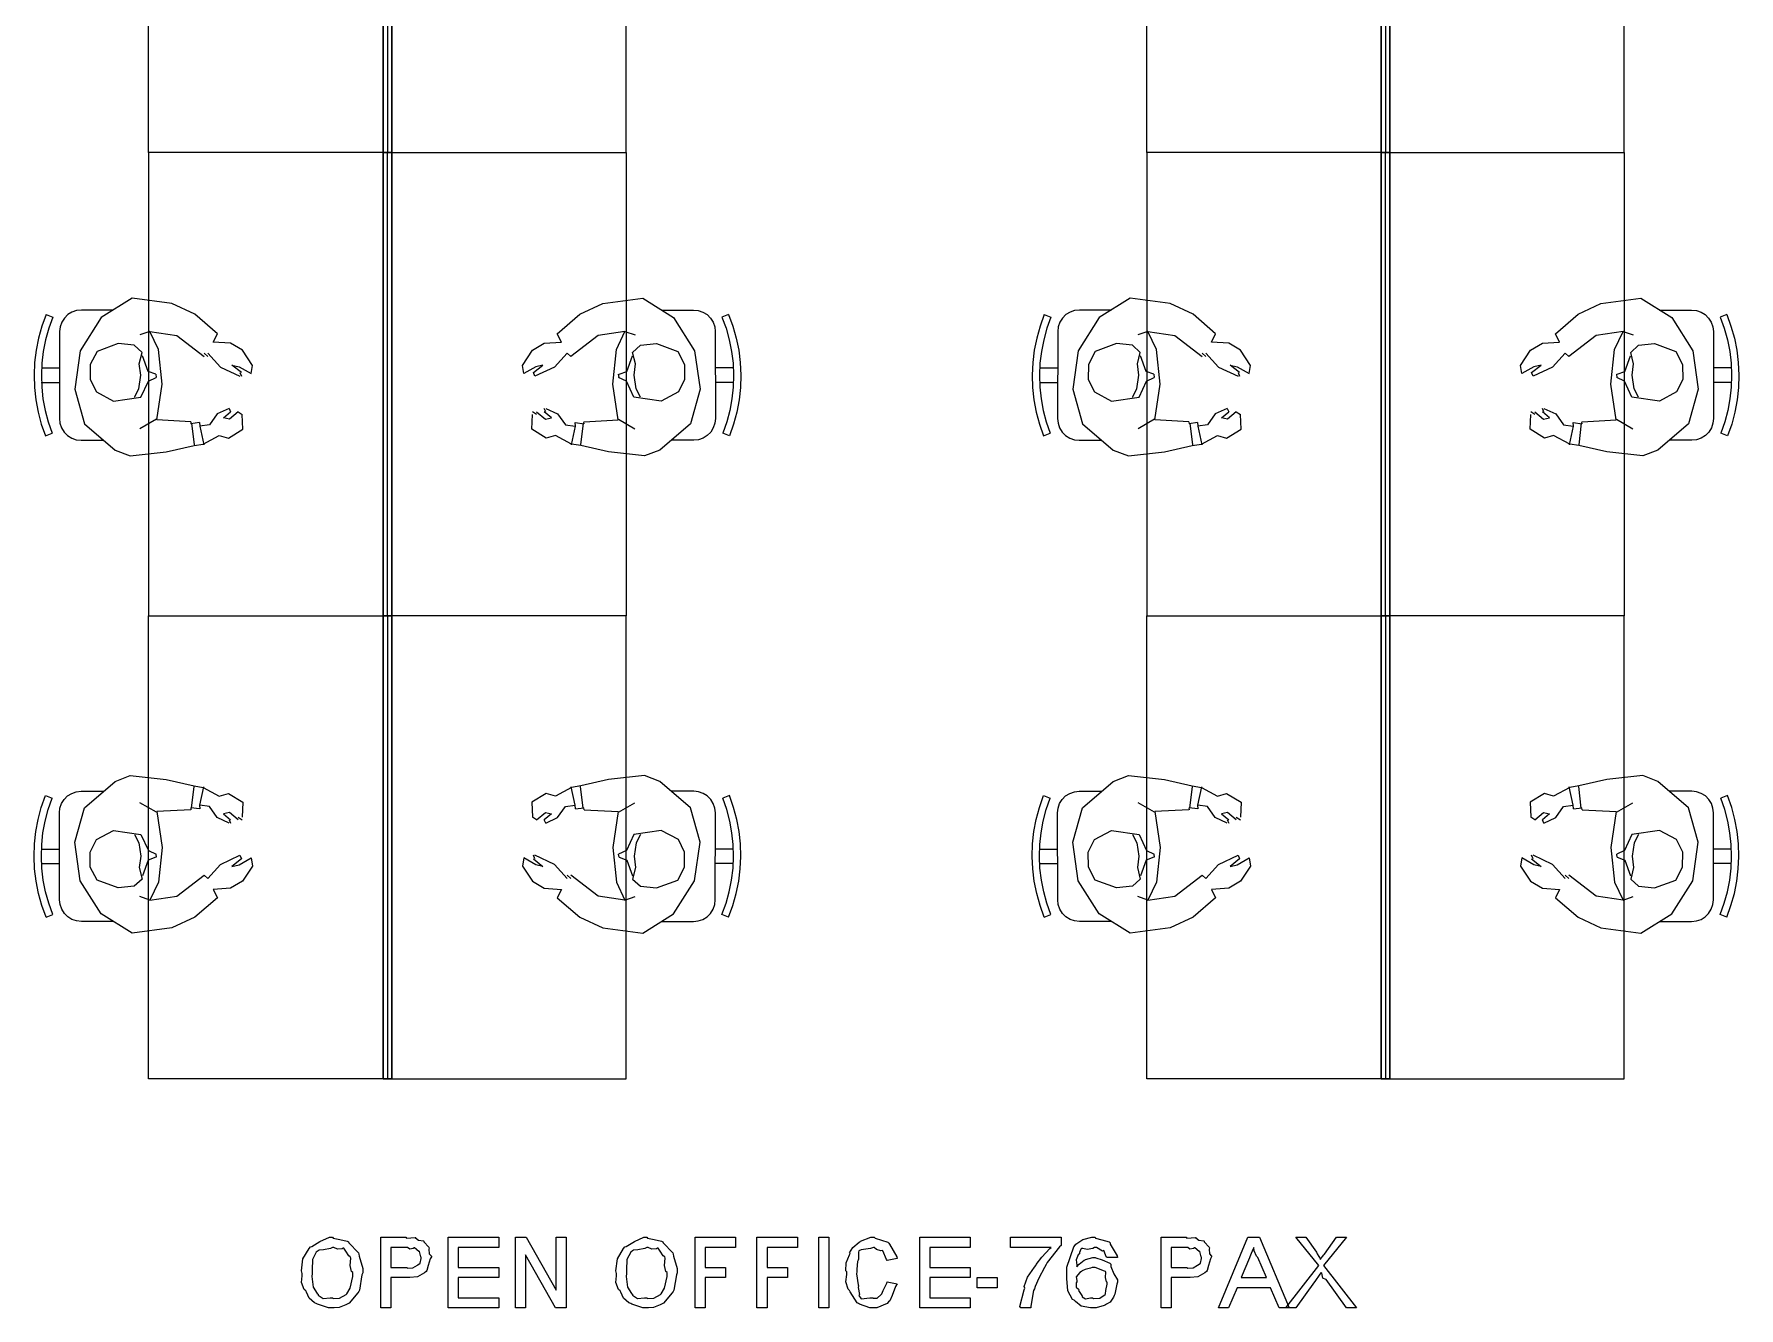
# Model space of a CAD drawing. Extents: x 0 to 23.4, y 0 to 16.5.
# Drawn here: x 2.194 to 3.74, y 10.709 to 11.863 of the extents above; entities that cross this region are included whole.
import ezdxf

# ---------------------------------------------------------------- set-up
doc = ezdxf.new("R2010")
doc.units = 0
doc.layers.get('0').update_dxf_attribs({"linetype": 'CONTINUOUS'})

msp = doc.modelspace()

# ---------------------------------------------------------------- linework, layer by layer
at = {"color": 0}
for points in [[(2.29758, 11.756), (2.29758, 12.1759)], [(2.51411, 12.1759), (2.51411, 11.756)], [(2.51411, 12.1759), (2.51411, 11.756)], [(2.73062, 11.756), (2.73062, 12.1759)], [(3.20258, 11.756), (3.20258, 12.1759)], [(3.41911, 12.1759), (3.41911, 11.756)], [(3.41911, 12.1759), (3.41911, 11.756)], [(3.63564, 11.756), (3.63564, 12.1759)], [(2.51411, 11.756), (2.29758, 11.756)], [(2.29758, 11.756), (2.29758, 11.3361)], [(2.51411, 11.756), (2.29758, 11.756)], [(2.51019, 11.756), (2.51411, 11.756)], [(2.51019, 11.756), (2.51411, 11.756)], [(2.51411, 11.756), (2.73062, 11.756)], [(2.51807, 11.756), (2.51411, 11.756)], [(2.51411, 11.3361), (2.51411, 11.756)], [(2.51411, 11.756), (2.73062, 11.756)], [(2.51807, 11.756), (2.51411, 11.756)], [(2.51411, 11.3361), (2.51411, 11.756)], [(2.73062, 11.756), (2.73062, 11.3361)], [(3.41911, 11.756), (3.20258, 11.756)], [(3.20258, 11.756), (3.20258, 11.3361)], [(3.41911, 11.756), (3.20258, 11.756)], [(3.41521, 11.756), (3.41911, 11.756)], [(3.41521, 11.756), (3.41911, 11.756)], [(3.41911, 11.756), (3.63564, 11.756)], [(3.42307, 11.756), (3.41911, 11.756)], [(3.41911, 11.3361), (3.41911, 11.756)], [(3.41911, 11.756), (3.63564, 11.756)], [(3.42307, 11.756), (3.41911, 11.756)], [(3.41911, 11.3361), (3.41911, 11.756)], [(3.63564, 11.756), (3.63564, 11.3361)], [(2.20469, 11.6093), (2.20085, 11.5987), (2.19781, 11.5878), (2.19558, 11.5768), (2.19422, 11.5656), (2.19374, 11.5543), (2.19407, 11.543), (2.19526, 11.5318), (2.19732, 11.5207), (2.20025, 11.5098), (2.20394, 11.4991)], [(2.20469, 11.6093), (2.21078, 11.6068)], [(2.2366, 11.6133), (2.23221, 11.6128), (2.22808, 11.6114), (2.22433, 11.6091), (2.22119, 11.606), (2.21886, 11.6022), (2.21739, 11.598), (2.2169, 11.5937)], [(2.26557, 11.6133), (2.2366, 11.6133)], [(2.28256, 11.6239), (2.25467, 11.6064)], [(2.31874, 11.6191), (2.28256, 11.6239)], [(2.33963, 11.6095), (2.31874, 11.6191)], [(2.36014, 11.5918), (2.33963, 11.6095)], [(2.66812, 11.5918), (2.68864, 11.6095)], [(2.68864, 11.6095), (2.70947, 11.6191)], [(2.70947, 11.6191), (2.74567, 11.6239)], [(2.74567, 11.6239), (2.7736, 11.6064)], [(2.76264, 11.6133), (2.79161, 11.6133)], [(2.79161, 11.6133), (2.79601, 11.6128), (2.80018, 11.6114), (2.80393, 11.6091), (2.80701, 11.606), (2.8094, 11.6022), (2.81087, 11.598), (2.81136, 11.5937)], [(2.82351, 11.6093), (2.81743, 11.6068)], [(2.82351, 11.6093), (2.82736, 11.5987), (2.83046, 11.5878), (2.83263, 11.5768), (2.83399, 11.5656), (2.83453, 11.5543), (2.83415, 11.543), (2.83296, 11.5318), (2.83089, 11.5207), (2.82801, 11.5098), (2.82428, 11.4991)], [(3.10969, 11.6093), (3.10585, 11.5987), (3.10281, 11.5878), (3.10058, 11.5768), (3.09924, 11.5656), (3.09868, 11.5543), (3.09907, 11.543), (3.10026, 11.5318), (3.10232, 11.5207), (3.10525, 11.5098), (3.10894, 11.4991)], [(3.10969, 11.6093), (3.11578, 11.6068)], [(3.1416, 11.6133), (3.13721, 11.6128), (3.13303, 11.6114), (3.12935, 11.6091), (3.12619, 11.606), (3.12386, 11.6022), (3.1224, 11.598), (3.12185, 11.5937)], [(3.17057, 11.6133), (3.1416, 11.6133)], [(3.18756, 11.6239), (3.15961, 11.6064)], [(3.22374, 11.6191), (3.18756, 11.6239)], [(3.24463, 11.6095), (3.22374, 11.6191)], [(3.26508, 11.5918), (3.24463, 11.6095)], [(3.57314, 11.5918), (3.59364, 11.6095)], [(3.59364, 11.6095), (3.61447, 11.6191)], [(3.61447, 11.6191), (3.65067, 11.6239)], [(3.65067, 11.6239), (3.6786, 11.6064)], [(3.66764, 11.6133), (3.69661, 11.6133)], [(3.69661, 11.6133), (3.70101, 11.6128), (3.70518, 11.6114), (3.70893, 11.6091), (3.71203, 11.606), (3.71442, 11.6022), (3.71588, 11.598), (3.71636, 11.5937)], [(3.72851, 11.6093), (3.72244, 11.6068)], [(3.72851, 11.6093), (3.73236, 11.5987), (3.7354, 11.5878), (3.73763, 11.5768), (3.73899, 11.5656), (3.73953, 11.5543), (3.73915, 11.543), (3.73796, 11.5318), (3.73589, 11.5207), (3.73301, 11.5098), (3.72928, 11.4991)], [(2.21078, 11.6068), (2.20708, 11.5967), (2.20421, 11.5863), (2.2021, 11.5757), (2.20079, 11.5651), (2.20031, 11.5543), (2.20063, 11.5435), (2.20176, 11.5328), (2.20372, 11.5222), (2.20649, 11.5118), (2.21001, 11.5016)], [(2.2169, 11.5937), (2.21674, 11.5149)], [(2.25467, 11.6064), (2.23557, 11.5764)], [(2.29872, 11.5938), (2.2895, 11.5907)], [(2.29872, 11.5938), (2.32314, 11.5903)], [(2.30643, 11.5776), (2.29872, 11.5938)], [(2.72949, 11.5938), (2.70514, 11.5903)], [(2.72179, 11.5776), (2.72949, 11.5938)], [(2.72949, 11.5938), (2.73872, 11.5907)], [(2.7736, 11.6064), (2.79269, 11.5764)], [(2.81136, 11.5937), (2.81153, 11.5149)], [(2.81743, 11.6068), (2.82113, 11.5967), (2.82406, 11.5863), (2.82617, 11.5757), (2.82747, 11.5651), (2.82796, 11.5543), (2.82764, 11.5435), (2.8265, 11.5328), (2.82449, 11.5222), (2.82172, 11.5118), (2.81819, 11.5016)], [(3.11578, 11.6068), (3.11208, 11.5967), (3.10915, 11.5863), (3.10704, 11.5757), (3.10574, 11.5651), (3.10525, 11.5543), (3.10562, 11.5435), (3.10678, 11.5328), (3.10872, 11.5222), (3.11149, 11.5118), (3.11501, 11.5016)], [(3.12185, 11.5937), (3.12169, 11.5149)], [(3.15961, 11.6064), (3.14057, 11.5764)], [(3.20372, 11.5938), (3.1945, 11.5907)], [(3.20372, 11.5938), (3.22814, 11.5903)], [(3.21143, 11.5776), (3.20372, 11.5938)], [(3.6345, 11.5938), (3.61008, 11.5903)], [(3.62679, 11.5776), (3.6345, 11.5938)], [(3.6345, 11.5938), (3.64372, 11.5907)], [(3.6786, 11.6064), (3.69764, 11.5764)], [(3.71636, 11.5937), (3.71653, 11.5149)], [(3.72244, 11.6068), (3.72613, 11.5967), (3.72906, 11.5863), (3.73118, 11.5757), (3.73247, 11.5651), (3.73296, 11.5543), (3.73264, 11.5435), (3.73144, 11.5328), (3.72949, 11.5222), (3.72672, 11.5118), (3.72319, 11.5016)], [(2.27007, 11.583), (2.25092, 11.5758)], [(2.28461, 11.5814), (2.27007, 11.583)], [(2.29183, 11.5749), (2.28461, 11.5814)], [(2.32314, 11.5903), (2.34793, 11.5712)], [(2.35622, 11.5842), (2.36014, 11.5918)], [(2.3719, 11.5832), (2.35622, 11.5842)], [(2.38271, 11.5769), (2.3719, 11.5832)], [(2.64551, 11.5769), (2.65631, 11.5832)], [(2.65631, 11.5832), (2.67199, 11.5842)], [(2.67199, 11.5842), (2.66812, 11.5918)], [(2.70514, 11.5903), (2.68028, 11.5712)], [(2.73643, 11.5749), (2.74365, 11.5814)], [(2.74365, 11.5814), (2.75819, 11.583)], [(2.75819, 11.583), (2.77735, 11.5758)], [(3.17507, 11.583), (3.15593, 11.5757)], [(3.18961, 11.5814), (3.17507, 11.583)], [(3.19678, 11.5749), (3.18961, 11.5814)], [(3.22814, 11.5903), (3.25293, 11.5712)], [(3.26124, 11.5842), (3.26508, 11.5918)], [(3.27692, 11.5832), (3.26124, 11.5842)], [(3.28771, 11.5769), (3.27692, 11.5832)], [(3.55051, 11.5769), (3.56131, 11.5832)], [(3.56131, 11.5832), (3.57699, 11.5842)], [(3.57699, 11.5842), (3.57314, 11.5918)], [(3.61008, 11.5903), (3.58529, 11.5712)], [(3.64144, 11.5749), (3.6486, 11.5814)], [(3.6486, 11.5814), (3.66314, 11.583)], [(3.66314, 11.583), (3.68229, 11.5757)], [(2.23557, 11.5764), (2.23068, 11.5415)], [(2.25092, 11.5758), (2.24468, 11.5639)], [(2.24468, 11.5639), (2.24468, 11.5504)], [(2.28911, 11.5645), (2.29183, 11.5749)], [(2.29042, 11.5543), (2.28911, 11.5645)], [(2.2971, 11.5576), (2.29199, 11.5719)], [(2.30974, 11.5461), (2.30643, 11.5776)], [(2.34793, 11.5742), (2.35129, 11.5712)], [(2.35129, 11.5742), (2.36268, 11.5615)], [(2.3731, 11.5633), (2.37972, 11.5618)], [(2.38167, 11.5565), (2.3731, 11.5633)], [(2.39171, 11.563), (2.38271, 11.5769)], [(2.39051, 11.5556), (2.39171, 11.563)], [(2.63656, 11.563), (2.64551, 11.5769)], [(2.63775, 11.5556), (2.63656, 11.563)], [(2.64654, 11.5565), (2.65511, 11.5633)], [(2.65511, 11.5633), (2.64854, 11.5618)], [(2.67697, 11.5742), (2.66558, 11.5615)], [(2.68028, 11.5712), (2.67697, 11.5742)], [(2.71847, 11.5461), (2.72179, 11.5776)], [(2.73118, 11.5576), (2.73628, 11.5719)], [(2.7391, 11.5645), (2.73643, 11.5749)], [(2.73779, 11.5543), (2.7391, 11.5645)], [(2.77735, 11.5758), (2.78353, 11.5639)], [(2.78353, 11.5639), (2.78358, 11.5504)], [(2.79269, 11.5764), (2.79758, 11.5415)], [(3.14057, 11.5764), (3.13569, 11.5415)], [(3.14968, 11.5639), (3.14962, 11.5504)], [(3.15593, 11.5757), (3.14968, 11.5639)], [(3.19413, 11.5645), (3.19678, 11.5749)], [(3.19542, 11.5543), (3.19413, 11.5645)], [(3.2021, 11.5576), (3.197, 11.5719)], [(3.21474, 11.5461), (3.21143, 11.5776)], [(3.25293, 11.5742), (3.25624, 11.5712)], [(3.25624, 11.5742), (3.26764, 11.5615)], [(3.2781, 11.5633), (3.28472, 11.5618)], [(3.28668, 11.5565), (3.2781, 11.5633)], [(3.29671, 11.563), (3.28771, 11.5769)], [(3.29546, 11.5556), (3.29671, 11.563)], [(3.54156, 11.563), (3.55051, 11.5769)], [(3.54275, 11.5556), (3.54156, 11.563)], [(3.55154, 11.5565), (3.56011, 11.5633)], [(3.56011, 11.5633), (3.5535, 11.5618)], [(3.58197, 11.5742), (3.57058, 11.5615)], [(3.58529, 11.5712), (3.58197, 11.5742)], [(3.62349, 11.5461), (3.62679, 11.5776)], [(3.63612, 11.5576), (3.64122, 11.5719)], [(3.6441, 11.5645), (3.64144, 11.5749)], [(3.64279, 11.5543), (3.6441, 11.5645)], [(3.68229, 11.5757), (3.68853, 11.5639)], [(3.68853, 11.5639), (3.68858, 11.5504)], [(3.69764, 11.5764), (3.70253, 11.5415)], [(2.20025, 11.5477), (2.21679, 11.5477)], [(2.20031, 11.5609), (2.21679, 11.5608)], [(2.24468, 11.5504), (2.25032, 11.539)], [(2.28868, 11.5419), (2.29042, 11.5543)], [(2.29064, 11.5343), (2.29747, 11.5489)], [(2.3041, 11.555), (2.2971, 11.5576)], [(2.29747, 11.5489), (2.30447, 11.5521)], [(2.3041, 11.555), (2.30447, 11.5521)], [(2.36268, 11.5615), (2.38037, 11.5532)], [(2.37972, 11.5618), (2.39051, 11.5556)], [(2.38037, 11.5565), (2.38167, 11.5532)], [(2.64854, 11.5618), (2.63775, 11.5556)], [(2.64785, 11.5532), (2.64654, 11.5565)], [(2.66558, 11.5615), (2.64785, 11.5532)], [(2.72412, 11.5521), (2.72374, 11.555)], [(2.73079, 11.5489), (2.72374, 11.5521)], [(2.72412, 11.555), (2.73118, 11.5576)], [(2.73757, 11.5343), (2.73079, 11.5489)], [(2.73953, 11.5419), (2.73779, 11.5543)], [(2.78358, 11.5504), (2.77794, 11.539)], [(2.82796, 11.5609), (2.81142, 11.5608)], [(2.82796, 11.5477), (2.81147, 11.5477)], [(3.10525, 11.5477), (3.12181, 11.5477)], [(3.10531, 11.5609), (3.12181, 11.5608)], [(3.14962, 11.5504), (3.15533, 11.539)], [(3.19368, 11.5419), (3.19542, 11.5543)], [(3.19564, 11.5343), (3.20242, 11.5489)], [(3.2091, 11.555), (3.2021, 11.5576)], [(3.20242, 11.5489), (3.20947, 11.5521)], [(3.2091, 11.555), (3.20947, 11.5521)], [(3.26764, 11.5615), (3.28537, 11.5532)], [(3.28472, 11.5618), (3.29546, 11.5556)], [(3.28537, 11.5565), (3.28668, 11.5532)], [(3.5535, 11.5618), (3.54275, 11.5556)], [(3.55285, 11.5532), (3.55154, 11.5565)], [(3.57058, 11.5615), (3.55285, 11.5532)], [(3.62912, 11.5521), (3.62875, 11.555)], [(3.63579, 11.5489), (3.62875, 11.5521)], [(3.62912, 11.555), (3.63612, 11.5576)], [(3.64258, 11.5343), (3.63579, 11.5489)], [(3.64453, 11.5419), (3.64279, 11.5543)], [(3.68858, 11.5504), (3.68289, 11.539)], [(3.73292, 11.5609), (3.71642, 11.5608)], [(3.73296, 11.5477), (3.71647, 11.5477)], [(2.23068, 11.5415), (2.23942, 11.5102)], [(2.25032, 11.539), (2.26585, 11.5307)], [(2.26585, 11.5307), (2.29064, 11.5343)], [(2.28472, 11.5343), (2.28868, 11.5419)], [(2.30496, 11.5137), (2.30974, 11.5461)], [(2.72331, 11.5137), (2.71847, 11.5461)], [(2.76243, 11.5307), (2.73757, 11.5343)], [(2.74354, 11.5343), (2.73953, 11.5419)], [(2.77794, 11.539), (2.76243, 11.5307)], [(2.79758, 11.5415), (2.78885, 11.5102)], [(3.13569, 11.5415), (3.14438, 11.5102)], [(3.15533, 11.539), (3.17079, 11.5307)], [(3.17079, 11.5307), (3.19564, 11.5343)], [(3.18967, 11.5343), (3.19368, 11.5419)], [(3.20996, 11.5137), (3.21474, 11.5461)], [(3.62831, 11.5137), (3.62349, 11.5461)], [(3.66743, 11.5307), (3.64258, 11.5343)], [(3.64854, 11.5343), (3.64453, 11.5419)], [(3.68289, 11.539), (3.66743, 11.5307)], [(3.70253, 11.5415), (3.69385, 11.5102)], [(2.35981, 11.5192), (2.35271, 11.5091)], [(2.3705, 11.5241), (2.35981, 11.5192)], [(2.3654, 11.5157), (2.3719, 11.5211)], [(2.3705, 11.5241), (2.3719, 11.5211)], [(2.37879, 11.5211), (2.37093, 11.5144)], [(2.37879, 11.5211), (2.38249, 11.5187)], [(2.38314, 11.5053), (2.38249, 11.5187)], [(2.64513, 11.5053), (2.64572, 11.5187)], [(2.64942, 11.5187), (2.64572, 11.5211)], [(2.64942, 11.5211), (2.65733, 11.5144)], [(2.65776, 11.5211), (2.65631, 11.5241)], [(2.66288, 11.5157), (2.65631, 11.5211)], [(2.65776, 11.5241), (2.66846, 11.5192)], [(2.66846, 11.5192), (2.67557, 11.5091)], [(3.26476, 11.5192), (3.25771, 11.5091)], [(3.2755, 11.5241), (3.26476, 11.5192)], [(3.27035, 11.5157), (3.27692, 11.5211)], [(3.2755, 11.5241), (3.27692, 11.5211)], [(3.28381, 11.5211), (3.27593, 11.5144)], [(3.28381, 11.5211), (3.28749, 11.5187)], [(3.28814, 11.5053), (3.28749, 11.5187)], [(3.55012, 11.5053), (3.55072, 11.5187)], [(3.55442, 11.5187), (3.55072, 11.5211)], [(3.55442, 11.5211), (3.56233, 11.5144)], [(3.56272, 11.5211), (3.56131, 11.5241)], [(3.56787, 11.5157), (3.56131, 11.5211)], [(3.56272, 11.5241), (3.57346, 11.5192)], [(3.57346, 11.5192), (3.58051, 11.5091)], [(2.20394, 11.4991), (2.21001, 11.5016)], [(2.21674, 11.5149), (2.21718, 11.5106), (2.21864, 11.5064), (2.22097, 11.5027), (2.22412, 11.4995), (2.22781, 11.4972), (2.23199, 11.4957), (2.23639, 11.4952)], [(2.23942, 11.5102), (2.26731, 11.4863)], [(2.30458, 11.5143), (2.28971, 11.5056)], [(2.33583, 11.5119), (2.30496, 11.5137)], [(2.33583, 11.5119), (2.33599, 11.5102)], [(2.34364, 11.5112), (2.33599, 11.5102)], [(2.33658, 11.5107), (2.33897, 11.491)], [(2.34364, 11.5112), (2.34392, 11.5079)], [(2.35271, 11.5091), (2.34392, 11.5079)], [(2.34392, 11.5079), (2.3475, 11.4912)], [(2.37093, 11.5144), (2.3654, 11.5157)], [(2.37011, 11.4971), (2.38314, 11.5053)], [(2.65815, 11.4971), (2.64513, 11.5053)], [(2.65733, 11.5144), (2.66288, 11.5157)], [(2.67557, 11.5091), (2.68431, 11.5079)], [(2.68431, 11.5079), (2.68072, 11.4912)], [(2.68463, 11.5079), (2.68431, 11.5112)], [(2.68463, 11.5112), (2.69228, 11.5102)], [(2.69162, 11.5107), (2.68929, 11.491)], [(2.69239, 11.5102), (2.69228, 11.5119)], [(2.69239, 11.5119), (2.72331, 11.5137)], [(2.72368, 11.5143), (2.7385, 11.5056)], [(2.78885, 11.5102), (2.76096, 11.4863)], [(2.81153, 11.5149), (2.81104, 11.5106), (2.80957, 11.5064), (2.80724, 11.5027), (2.80414, 11.4995), (2.8004, 11.4972), (2.79628, 11.4957), (2.79189, 11.4952)], [(2.82428, 11.4991), (2.81819, 11.5016)], [(3.10894, 11.4991), (3.11501, 11.5016)], [(3.12169, 11.5149), (3.12218, 11.5106), (3.12364, 11.5064), (3.12597, 11.5027), (3.12907, 11.4995), (3.13282, 11.4972), (3.13699, 11.4957), (3.14133, 11.4952)], [(3.14438, 11.5102), (3.17231, 11.4863)], [(3.20953, 11.5143), (3.19472, 11.5056)], [(3.24083, 11.5119), (3.20996, 11.5137)], [(3.24083, 11.5119), (3.241, 11.5102)], [(3.24864, 11.5112), (3.241, 11.5102)], [(3.2416, 11.5107), (3.24397, 11.491)], [(3.24864, 11.5112), (3.24892, 11.5079)], [(3.25771, 11.5091), (3.24892, 11.5079)], [(3.24892, 11.5079), (3.2525, 11.4912)], [(3.27593, 11.5144), (3.27035, 11.5157)], [(3.27507, 11.4971), (3.28814, 11.5053)], [(3.56315, 11.4971), (3.55012, 11.5053)], [(3.56233, 11.5144), (3.56787, 11.5157)], [(3.58051, 11.5091), (3.58931, 11.5079)], [(3.58931, 11.5079), (3.58572, 11.4912)], [(3.58963, 11.5079), (3.58931, 11.5112)], [(3.58963, 11.5112), (3.59722, 11.5102)], [(3.59663, 11.5107), (3.59424, 11.491)], [(3.59739, 11.5102), (3.59722, 11.5119)], [(3.59739, 11.5119), (3.62831, 11.5137)], [(3.62869, 11.5143), (3.6435, 11.5056)], [(3.69385, 11.5102), (3.6659, 11.4863)], [(3.71653, 11.5149), (3.71604, 11.5106), (3.71457, 11.5064), (3.71224, 11.5027), (3.70915, 11.4995), (3.7054, 11.4972), (3.70122, 11.4957), (3.69689, 11.4952)], [(3.72928, 11.4991), (3.72319, 11.5016)], [(2.23639, 11.4952), (2.25694, 11.4952)], [(2.26731, 11.4863), (2.28093, 11.481)], [(2.31364, 11.4847), (2.33886, 11.4905)], [(2.33886, 11.4905), (2.34711, 11.4918)], [(2.34711, 11.4918), (2.36165, 11.4996)], [(2.36165, 11.4996), (2.37011, 11.4971)], [(2.66661, 11.4996), (2.65815, 11.4971)], [(2.68115, 11.4918), (2.66661, 11.4996)], [(2.6894, 11.4905), (2.68115, 11.4918)], [(2.71463, 11.4847), (2.6894, 11.4905)], [(2.76096, 11.4863), (2.74729, 11.481)], [(2.79189, 11.4952), (2.77126, 11.4952)], [(3.14133, 11.4952), (3.16194, 11.4952)], [(3.17231, 11.4863), (3.18593, 11.481)], [(3.21858, 11.4847), (3.24388, 11.4905)], [(3.24388, 11.4905), (3.25211, 11.4918)], [(3.25211, 11.4918), (3.26665, 11.4996)], [(3.26665, 11.4996), (3.27507, 11.4971)], [(3.57156, 11.4996), (3.56315, 11.4971)], [(3.5861, 11.4918), (3.57156, 11.4996)], [(3.5944, 11.4905), (3.5861, 11.4918)], [(3.61963, 11.4847), (3.5944, 11.4905)], [(3.6659, 11.4863), (3.65229, 11.481)], [(3.69689, 11.4952), (3.67626, 11.4952)], [(2.28093, 11.481), (2.31364, 11.4847)], [(2.74729, 11.481), (2.71463, 11.4847)], [(3.18593, 11.481), (3.21858, 11.4847)], [(3.65229, 11.481), (3.61963, 11.4847)], [(2.29758, 11.3361), (2.51411, 11.3361)], [(2.29758, 10.9162), (2.29758, 11.3361)], [(2.29758, 11.3361), (2.51411, 11.3361)], [(2.73062, 11.3361), (2.51411, 11.3361)], [(2.73062, 11.3361), (2.51411, 11.3361)], [(2.51411, 11.3361), (2.51411, 10.9162)], [(2.51411, 11.3361), (2.51411, 10.9162)], [(2.73062, 10.9162), (2.73062, 11.3361)], [(3.20258, 11.3361), (3.41911, 11.3361)], [(3.20258, 10.9162), (3.20258, 11.3361)], [(3.20258, 11.3361), (3.41911, 11.3361)], [(3.63564, 11.3361), (3.41911, 11.3361)], [(3.63564, 11.3361), (3.41911, 11.3361)], [(3.41911, 11.3361), (3.41911, 10.9162)], [(3.41911, 11.3361), (3.41911, 10.9162)], [(3.63564, 10.9162), (3.63564, 11.3361)], [(2.21674, 11.1573), (2.21718, 11.1617), (2.21864, 11.1658), (2.22097, 11.1695), (2.22412, 11.1727), (2.22781, 11.175), (2.23199, 11.1765), (2.23639, 11.177)], [(2.23639, 11.177), (2.25694, 11.177)], [(2.23942, 11.1619), (2.26731, 11.1859)], [(2.26731, 11.1859), (2.28093, 11.1912)], [(2.28093, 11.1912), (2.31364, 11.1876)], [(2.31364, 11.1876), (2.33886, 11.1818)], [(2.33658, 11.1616), (2.33897, 11.1812)], [(2.33886, 11.1818), (2.34711, 11.1804)], [(2.34392, 11.1643), (2.3475, 11.181)], [(2.34711, 11.1804), (2.36165, 11.1726)], [(2.68115, 11.1804), (2.66661, 11.1726)], [(2.68431, 11.1643), (2.68072, 11.181)], [(2.6894, 11.1818), (2.68115, 11.1804)], [(2.69162, 11.1616), (2.68929, 11.1812)], [(2.71463, 11.1876), (2.6894, 11.1818)], [(2.74729, 11.1912), (2.71463, 11.1876)], [(2.76096, 11.1859), (2.74729, 11.1912)], [(2.78885, 11.1619), (2.76096, 11.1859)], [(2.79189, 11.177), (2.77126, 11.177)], [(2.81153, 11.1573), (2.81104, 11.1617), (2.80957, 11.1658), (2.80724, 11.1695), (2.80414, 11.1727), (2.8004, 11.175), (2.79628, 11.1765), (2.79189, 11.177)], [(3.12169, 11.1573), (3.12218, 11.1617), (3.12364, 11.1658), (3.12597, 11.1695), (3.12907, 11.1727), (3.13282, 11.175), (3.13699, 11.1765), (3.14133, 11.177)], [(3.14133, 11.177), (3.16194, 11.177)], [(3.14438, 11.1619), (3.17231, 11.1859)], [(3.17231, 11.1859), (3.18593, 11.1912)], [(3.18593, 11.1912), (3.21858, 11.1876)], [(3.21858, 11.1876), (3.24388, 11.1818)], [(3.2416, 11.1616), (3.24397, 11.1812)], [(3.24388, 11.1818), (3.25211, 11.1804)], [(3.24892, 11.1643), (3.2525, 11.181)], [(3.25211, 11.1804), (3.26665, 11.1726)], [(3.5861, 11.1804), (3.57156, 11.1726)], [(3.58931, 11.1643), (3.58572, 11.181)], [(3.5944, 11.1818), (3.5861, 11.1804)], [(3.59663, 11.1616), (3.59424, 11.1812)], [(3.61963, 11.1876), (3.5944, 11.1818)], [(3.65229, 11.1912), (3.61963, 11.1876)], [(3.6659, 11.1859), (3.65229, 11.1912)], [(3.69385, 11.1619), (3.6659, 11.1859)], [(3.69689, 11.177), (3.67626, 11.177)], [(3.71653, 11.1573), (3.71604, 11.1617), (3.71457, 11.1658), (3.71224, 11.1695), (3.70915, 11.1727), (3.7054, 11.175), (3.70122, 11.1765), (3.69689, 11.177)], [(2.20469, 11.0629), (2.20085, 11.0735), (2.19781, 11.0844), (2.19558, 11.0954), (2.19422, 11.1067), (2.19374, 11.1179), (2.19407, 11.1292), (2.19526, 11.1404), (2.19732, 11.1515), (2.20025, 11.1624), (2.20394, 11.1731)], [(2.21078, 11.0654), (2.20708, 11.0755), (2.20421, 11.0859), (2.2021, 11.0965), (2.20079, 11.1072), (2.20031, 11.1179), (2.20063, 11.1287), (2.20176, 11.1394), (2.20372, 11.15), (2.20649, 11.1604), (2.21001, 11.1706)], [(2.20394, 11.1731), (2.21001, 11.1706)], [(2.23068, 11.1308), (2.23942, 11.1619)], [(2.30458, 11.1579), (2.28971, 11.1666)], [(2.33583, 11.1619), (2.33599, 11.1603)], [(2.34364, 11.161), (2.33599, 11.1619)], [(2.34364, 11.1643), (2.34392, 11.161)], [(2.35271, 11.1631), (2.34392, 11.1643)], [(2.35981, 11.1531), (2.35271, 11.1631)], [(2.36165, 11.1726), (2.37011, 11.1751)], [(2.37011, 11.1751), (2.38314, 11.167)], [(2.38314, 11.167), (2.38249, 11.1535)], [(2.65815, 11.1751), (2.64513, 11.167)], [(2.64513, 11.167), (2.64572, 11.1535)], [(2.66661, 11.1726), (2.65815, 11.1751)], [(2.66846, 11.1531), (2.67557, 11.1631)], [(2.67557, 11.1631), (2.68431, 11.1643)], [(2.68463, 11.161), (2.68431, 11.1643)], [(2.68463, 11.161), (2.69228, 11.1619)], [(2.69239, 11.1603), (2.69228, 11.1619)], [(2.72368, 11.1579), (2.7385, 11.1666)], [(2.79758, 11.1308), (2.78885, 11.1619)], [(2.81743, 11.0654), (2.82113, 11.0755), (2.82406, 11.0859), (2.82617, 11.0965), (2.82747, 11.1072), (2.82796, 11.1179), (2.82764, 11.1287), (2.8265, 11.1394), (2.82449, 11.15), (2.82172, 11.1604), (2.81819, 11.1706)], [(2.82428, 11.1731), (2.81819, 11.1706)], [(2.82351, 11.0629), (2.82736, 11.0735), (2.83046, 11.0844), (2.83263, 11.0954), (2.83399, 11.1067), (2.83453, 11.1179), (2.83415, 11.1292), (2.83296, 11.1404), (2.83089, 11.1515), (2.82801, 11.1624), (2.82428, 11.1731)], [(3.10969, 11.0629), (3.10585, 11.0735), (3.10281, 11.0844), (3.10058, 11.0954), (3.09924, 11.1067), (3.09868, 11.1179), (3.09907, 11.1292), (3.10026, 11.1404), (3.10232, 11.1515), (3.10525, 11.1624), (3.10894, 11.1731)], [(3.11578, 11.0654), (3.11208, 11.0755), (3.10915, 11.0859), (3.10704, 11.0965), (3.10574, 11.1072), (3.10525, 11.1179), (3.10562, 11.1287), (3.10678, 11.1394), (3.10872, 11.15), (3.11149, 11.1604), (3.11501, 11.1706)], [(3.10894, 11.1731), (3.11501, 11.1706)], [(3.13569, 11.1308), (3.14438, 11.1619)], [(3.20953, 11.1579), (3.19472, 11.1666)], [(3.24083, 11.1619), (3.241, 11.1603)], [(3.24864, 11.161), (3.241, 11.1619)], [(3.24864, 11.1643), (3.24892, 11.161)], [(3.25771, 11.1631), (3.24892, 11.1643)], [(3.26476, 11.1531), (3.25771, 11.1631)], [(3.26665, 11.1726), (3.27507, 11.1751)], [(3.27507, 11.1751), (3.28814, 11.167)], [(3.28814, 11.167), (3.28749, 11.1535)], [(3.56315, 11.1751), (3.55012, 11.167)], [(3.55012, 11.167), (3.55072, 11.1535)], [(3.57156, 11.1726), (3.56315, 11.1751)], [(3.57346, 11.1531), (3.58051, 11.1631)], [(3.58051, 11.1631), (3.58931, 11.1643)], [(3.58963, 11.161), (3.58931, 11.1643)], [(3.58963, 11.161), (3.59722, 11.1619)], [(3.59739, 11.1603), (3.59722, 11.1619)], [(3.62869, 11.1579), (3.6435, 11.1666)], [(3.70253, 11.1308), (3.69385, 11.1619)], [(3.72244, 11.0654), (3.72613, 11.0755), (3.72906, 11.0859), (3.73118, 11.0965), (3.73247, 11.1072), (3.73296, 11.1179), (3.73264, 11.1287), (3.73144, 11.1394), (3.72949, 11.15), (3.72672, 11.1604), (3.72319, 11.1706)], [(3.72928, 11.1731), (3.72319, 11.1706)], [(3.72851, 11.0629), (3.73236, 11.0735), (3.7354, 11.0844), (3.73763, 11.0954), (3.73899, 11.1067), (3.73953, 11.1179), (3.73915, 11.1292), (3.73796, 11.1404), (3.73589, 11.1515), (3.73301, 11.1624), (3.72928, 11.1731)], [(2.2169, 11.0786), (2.21674, 11.1573)], [(2.33583, 11.1603), (2.30496, 11.1585)], [(2.30496, 11.1585), (2.30974, 11.1261)], [(2.3705, 11.1481), (2.35981, 11.1531)], [(2.37093, 11.1578), (2.3654, 11.1565)], [(2.3654, 11.1565), (2.3719, 11.1511)], [(2.3705, 11.1511), (2.3719, 11.1481)], [(2.37879, 11.1511), (2.37093, 11.1578)], [(2.37879, 11.1535), (2.38249, 11.1511)], [(2.64942, 11.1511), (2.64572, 11.1535)], [(2.64942, 11.1511), (2.65733, 11.1578)], [(2.66288, 11.1565), (2.65631, 11.1511)], [(2.65776, 11.1481), (2.65631, 11.1511)], [(2.65733, 11.1578), (2.66288, 11.1565)], [(2.65776, 11.1481), (2.66846, 11.1531)], [(2.69239, 11.1603), (2.72331, 11.1585)], [(2.72331, 11.1585), (2.71847, 11.1261)], [(2.81136, 11.0786), (2.81153, 11.1573)], [(3.12185, 11.0786), (3.12169, 11.1573)], [(3.24083, 11.1603), (3.20996, 11.1585)], [(3.20996, 11.1585), (3.21474, 11.1261)], [(3.2755, 11.1481), (3.26476, 11.1531)], [(3.27593, 11.1578), (3.27035, 11.1565)], [(3.27035, 11.1565), (3.27692, 11.1511)], [(3.2755, 11.1511), (3.27692, 11.1481)], [(3.28381, 11.1511), (3.27593, 11.1578)], [(3.28381, 11.1535), (3.28749, 11.1511)], [(3.55442, 11.1511), (3.55072, 11.1535)], [(3.55442, 11.1511), (3.56233, 11.1578)], [(3.56787, 11.1565), (3.56131, 11.1511)], [(3.56272, 11.1481), (3.56131, 11.1511)], [(3.56233, 11.1578), (3.56787, 11.1565)], [(3.56272, 11.1481), (3.57346, 11.1531)], [(3.59739, 11.1603), (3.62831, 11.1585)], [(3.62831, 11.1585), (3.62349, 11.1261)], [(3.71636, 11.0786), (3.71653, 11.1573)], [(2.23557, 11.0958), (2.23068, 11.1308)], [(2.24468, 11.1218), (2.25032, 11.1332)], [(2.25032, 11.1332), (2.26585, 11.1415)], [(2.26585, 11.1415), (2.29064, 11.1379)], [(2.28472, 11.1379), (2.28868, 11.1303)], [(2.28868, 11.1303), (2.29042, 11.118)], [(2.29064, 11.1379), (2.29747, 11.1233)], [(2.73757, 11.1379), (2.73079, 11.1233)], [(2.76243, 11.1415), (2.73757, 11.1379)], [(2.73953, 11.1303), (2.73779, 11.118)], [(2.74354, 11.1379), (2.73953, 11.1303)], [(2.77794, 11.1332), (2.76243, 11.1415)], [(2.78358, 11.1218), (2.77794, 11.1332)], [(2.79269, 11.0958), (2.79758, 11.1308)], [(3.14057, 11.0958), (3.13569, 11.1308)], [(3.14962, 11.1218), (3.15533, 11.1332)], [(3.15533, 11.1332), (3.17079, 11.1415)], [(3.17079, 11.1415), (3.19564, 11.1379)], [(3.18967, 11.1379), (3.19368, 11.1303)], [(3.19368, 11.1303), (3.19542, 11.118)], [(3.19564, 11.1379), (3.20242, 11.1233)], [(3.64258, 11.1379), (3.63579, 11.1233)], [(3.66743, 11.1415), (3.64258, 11.1379)], [(3.64453, 11.1303), (3.64279, 11.118)], [(3.64854, 11.1379), (3.64453, 11.1303)], [(3.68289, 11.1332), (3.66743, 11.1415)], [(3.68858, 11.1218), (3.68289, 11.1332)], [(3.69764, 11.0958), (3.70253, 11.1308)], [(2.20025, 11.1245), (2.21679, 11.1245)], [(2.24468, 11.1083), (2.24468, 11.1218)], [(2.29042, 11.118), (2.28911, 11.1078)], [(2.2971, 11.1146), (2.29199, 11.1004)], [(2.3041, 11.1172), (2.2971, 11.1146)], [(2.29747, 11.1233), (2.30447, 11.1201)], [(2.3041, 11.1201), (2.30447, 11.1172)], [(2.30974, 11.1261), (2.30643, 11.0946)], [(2.36268, 11.1107), (2.38037, 11.1191)], [(2.38167, 11.1157), (2.3731, 11.1089)], [(2.37972, 11.1104), (2.39051, 11.1166)], [(2.38037, 11.1191), (2.38167, 11.1157)], [(2.39051, 11.1166), (2.39171, 11.1092)], [(2.63775, 11.1166), (2.63656, 11.1092)], [(2.64854, 11.1104), (2.63775, 11.1166)], [(2.64785, 11.1157), (2.64654, 11.1191)], [(2.64654, 11.1157), (2.65511, 11.1089)], [(2.66558, 11.1107), (2.64785, 11.1191)], [(2.71847, 11.1261), (2.72179, 11.0946)], [(2.73079, 11.1233), (2.72374, 11.1201)], [(2.72412, 11.1172), (2.72374, 11.1201)], [(2.72412, 11.1172), (2.73118, 11.1146)], [(2.73118, 11.1146), (2.73628, 11.1004)], [(2.73779, 11.118), (2.7391, 11.1078)], [(2.78353, 11.1083), (2.78358, 11.1218)], [(2.82796, 11.1245), (2.81147, 11.1245)], [(3.10525, 11.1245), (3.12181, 11.1245)], [(3.14968, 11.1083), (3.14962, 11.1218)], [(3.19542, 11.118), (3.19413, 11.1078)], [(3.2021, 11.1146), (3.197, 11.1004)], [(3.2091, 11.1172), (3.2021, 11.1146)], [(3.20242, 11.1233), (3.20947, 11.1201)], [(3.2091, 11.1201), (3.20947, 11.1172)], [(3.21474, 11.1261), (3.21143, 11.0946)], [(3.26764, 11.1107), (3.28537, 11.1191)], [(3.28668, 11.1157), (3.2781, 11.1089)], [(3.28472, 11.1104), (3.29546, 11.1166)], [(3.28537, 11.1191), (3.28668, 11.1157)], [(3.29546, 11.1166), (3.29671, 11.1092)], [(3.54275, 11.1166), (3.54156, 11.1092)], [(3.5535, 11.1104), (3.54275, 11.1166)], [(3.55285, 11.1157), (3.55154, 11.1191)], [(3.55154, 11.1157), (3.56011, 11.1089)], [(3.57058, 11.1107), (3.55285, 11.1191)], [(3.62349, 11.1261), (3.62679, 11.0946)], [(3.63579, 11.1233), (3.62875, 11.1201)], [(3.62912, 11.1172), (3.62875, 11.1201)], [(3.62912, 11.1172), (3.63612, 11.1146)], [(3.63612, 11.1146), (3.64122, 11.1004)], [(3.64279, 11.118), (3.6441, 11.1078)], [(3.68853, 11.1083), (3.68858, 11.1218)], [(3.73296, 11.1245), (3.71647, 11.1245)], [(2.20031, 11.1114), (2.21679, 11.1114)], [(2.25092, 11.0965), (2.24468, 11.1083)], [(2.28911, 11.1078), (2.29183, 11.0973)], [(2.32314, 11.082), (2.34793, 11.101)], [(2.34793, 11.101), (2.35129, 11.098)], [(2.35129, 11.098), (2.36268, 11.1107)], [(2.3731, 11.1089), (2.37972, 11.1104)], [(2.39171, 11.1092), (2.38271, 11.0954)], [(2.63656, 11.1092), (2.64551, 11.0954)], [(2.65511, 11.1089), (2.64854, 11.1104)], [(2.67697, 11.098), (2.66558, 11.1107)], [(2.68028, 11.098), (2.67697, 11.101)], [(2.70514, 11.082), (2.68028, 11.101)], [(2.7391, 11.1078), (2.73643, 11.0973)], [(2.77735, 11.0965), (2.78353, 11.1083)], [(2.82796, 11.1114), (2.81142, 11.1114)], [(3.10531, 11.1114), (3.12181, 11.1114)], [(3.15593, 11.0965), (3.14968, 11.1083)], [(3.19413, 11.1078), (3.19678, 11.0973)], [(3.22814, 11.082), (3.25293, 11.101)], [(3.25293, 11.101), (3.25624, 11.098)], [(3.25624, 11.098), (3.26764, 11.1107)], [(3.2781, 11.1089), (3.28472, 11.1104)], [(3.29671, 11.1092), (3.28771, 11.0954)], [(3.54156, 11.1092), (3.55051, 11.0954)], [(3.56011, 11.1089), (3.5535, 11.1104)], [(3.58197, 11.098), (3.57058, 11.1107)], [(3.58529, 11.098), (3.58197, 11.101)], [(3.61008, 11.082), (3.58529, 11.101)], [(3.6441, 11.1078), (3.64144, 11.0973)], [(3.68229, 11.0965), (3.68853, 11.1083)], [(3.73292, 11.1114), (3.71642, 11.1114)], [(2.25467, 11.0658), (2.23557, 11.0958)], [(2.27007, 11.0893), (2.25092, 11.0965)], [(2.28461, 11.0909), (2.27007, 11.0893)], [(2.29183, 11.0973), (2.28461, 11.0909)], [(2.30643, 11.0946), (2.29872, 11.0784)], [(2.3719, 11.089), (2.35622, 11.088)], [(2.35622, 11.088), (2.36014, 11.0804)], [(2.38271, 11.0954), (2.3719, 11.089)], [(2.64551, 11.0954), (2.65631, 11.089)], [(2.65631, 11.089), (2.67199, 11.088)], [(2.67199, 11.088), (2.66812, 11.0804)], [(2.72179, 11.0946), (2.72949, 11.0784)], [(2.73643, 11.0973), (2.74365, 11.0909)], [(2.74365, 11.0909), (2.75819, 11.0893)], [(2.75819, 11.0893), (2.77735, 11.0965)], [(2.7736, 11.0658), (2.79269, 11.0958)], [(3.15961, 11.0658), (3.14057, 11.0958)], [(3.17507, 11.0893), (3.15593, 11.0965)], [(3.18961, 11.0909), (3.17507, 11.0893)], [(3.19678, 11.0973), (3.18961, 11.0909)], [(3.21143, 11.0946), (3.20372, 11.0784)], [(3.27692, 11.089), (3.26124, 11.088)], [(3.26124, 11.088), (3.26508, 11.0804)], [(3.28771, 11.0954), (3.27692, 11.089)], [(3.55051, 11.0954), (3.56131, 11.089)], [(3.56131, 11.089), (3.57699, 11.088)], [(3.57699, 11.088), (3.57314, 11.0804)], [(3.62679, 11.0946), (3.6345, 11.0784)], [(3.64144, 11.0973), (3.6486, 11.0909)], [(3.6486, 11.0909), (3.66314, 11.0893)], [(3.66314, 11.0893), (3.68229, 11.0965)], [(3.6786, 11.0658), (3.69764, 11.0958)], [(2.2366, 11.0589), (2.23221, 11.0594), (2.22808, 11.0608), (2.22433, 11.0632), (2.22119, 11.0663), (2.21886, 11.07), (2.21739, 11.0742), (2.2169, 11.0786)], [(2.29872, 11.0784), (2.2895, 11.0815)], [(2.29872, 11.0784), (2.32314, 11.082)], [(2.36014, 11.0804), (2.33963, 11.0627)], [(2.66812, 11.0804), (2.68864, 11.0627)], [(2.72949, 11.0784), (2.70514, 11.082)], [(2.72949, 11.0784), (2.73872, 11.0815)], [(2.79161, 11.0589), (2.79601, 11.0594), (2.80018, 11.0608), (2.80393, 11.0632), (2.80701, 11.0663), (2.8094, 11.07), (2.81087, 11.0742), (2.81136, 11.0786)], [(3.1416, 11.0589), (3.13721, 11.0594), (3.13303, 11.0608), (3.12935, 11.0632), (3.12619, 11.0663), (3.12386, 11.07), (3.1224, 11.0742), (3.12185, 11.0786)], [(3.20372, 11.0784), (3.1945, 11.0815)], [(3.20372, 11.0784), (3.22814, 11.082)], [(3.26508, 11.0804), (3.24463, 11.0627)], [(3.57314, 11.0804), (3.59364, 11.0627)], [(3.6345, 11.0784), (3.61008, 11.082)], [(3.6345, 11.0784), (3.64372, 11.0815)], [(3.69661, 11.0589), (3.70101, 11.0594), (3.70518, 11.0608), (3.70893, 11.0632), (3.71203, 11.0663), (3.71442, 11.07), (3.71588, 11.0742), (3.71636, 11.0786)], [(2.20469, 11.0629), (2.21078, 11.0654)], [(2.26557, 11.059), (2.2366, 11.0589)], [(2.28256, 11.0483), (2.25467, 11.0658)], [(2.31874, 11.0531), (2.28256, 11.0483)], [(2.33963, 11.0627), (2.31874, 11.0531)], [(2.68864, 11.0627), (2.70947, 11.0531)], [(2.70947, 11.0531), (2.74567, 11.0483)], [(2.74567, 11.0483), (2.7736, 11.0658)], [(2.76264, 11.059), (2.79161, 11.0589)], [(2.82351, 11.0629), (2.81743, 11.0654)], [(3.10969, 11.0629), (3.11578, 11.0654)], [(3.17057, 11.059), (3.1416, 11.0589)], [(3.18756, 11.0483), (3.15961, 11.0658)], [(3.22374, 11.0531), (3.18756, 11.0483)], [(3.24463, 11.0627), (3.22374, 11.0531)], [(3.59364, 11.0627), (3.61447, 11.0531)], [(3.61447, 11.0531), (3.65067, 11.0483)], [(3.65067, 11.0483), (3.6786, 11.0658)], [(3.66764, 11.059), (3.69661, 11.0589)], [(3.72851, 11.0629), (3.72244, 11.0654)], [(2.51411, 10.9162), (2.29758, 10.9162)], [(2.51019, 10.9162), (2.51411, 10.9162)], [(2.51411, 10.9162), (2.73062, 10.9162)], [(2.51807, 10.9162), (2.51411, 10.9162)], [(3.41911, 10.9162), (3.20258, 10.9162)], [(3.41521, 10.9162), (3.41911, 10.9162)], [(3.41911, 10.9162), (3.63564, 10.9162)], [(3.42307, 10.9162), (3.41911, 10.9162)]]:
    msp.add_lwpolyline(points, dxfattribs=at)
for points in [[(2.51807, 12.1759), (2.51807, 11.756), (2.51019, 11.756), (2.51019, 12.1759), (2.51807, 12.1759)], [(2.51019, 12.1759), (2.51019, 11.756), (2.51807, 11.756), (2.51807, 12.1759), (2.51019, 12.1759)], [(3.42307, 12.1759), (3.42307, 11.756), (3.41521, 11.756), (3.41521, 12.1759), (3.42307, 12.1759)], [(3.41521, 12.1759), (3.41521, 11.756), (3.42307, 11.756), (3.42307, 12.1759), (3.41521, 12.1759)], [(2.51807, 11.3361), (2.51807, 11.756), (2.51019, 11.756), (2.51019, 11.3361), (2.51807, 11.3361)], [(2.51019, 11.3361), (2.51019, 11.756), (2.51807, 11.756), (2.51807, 11.3361), (2.51019, 11.3361)], [(3.42307, 11.3361), (3.42307, 11.756), (3.41521, 11.756), (3.41521, 11.3361), (3.42307, 11.3361)], [(3.41521, 11.3361), (3.41521, 11.756), (3.42307, 11.756), (3.42307, 11.3361), (3.41521, 11.3361)], [(2.51807, 11.3361), (2.51807, 10.9162), (2.51019, 10.9162), (2.51019, 11.3361), (2.51807, 11.3361)], [(2.51019, 11.3361), (2.51019, 10.9162), (2.51807, 10.9162), (2.51807, 11.3361), (2.51019, 11.3361)], [(3.42307, 11.3361), (3.42307, 10.9162), (3.41521, 10.9162), (3.41521, 11.3361), (3.42307, 11.3361)], [(3.41521, 11.3361), (3.41521, 10.9162), (3.42307, 10.9162), (3.42307, 11.3361), (3.41521, 11.3361)], [(2.43685, 10.7399), (2.43608, 10.7421), (2.43756, 10.7532), (2.44314, 10.7625), (2.44444, 10.7639), (2.44547, 10.7643), (2.45296, 10.7688), (2.46153, 10.7726), (2.46442, 10.7726), (2.465, 10.7719), (2.47086, 10.7706), (2.47765, 10.7692), (2.47874, 10.7685), (2.479, 10.7675), (2.48774, 10.7585), (2.48828, 10.7572), (2.48844, 10.7554), (2.49175, 10.7443), (2.49175, 10.7405), (2.49104, 10.7386), (2.48882, 10.7248), (2.48828, 10.7236), (2.48725, 10.7223), (2.47939, 10.7129), (2.47831, 10.7123), (2.47646, 10.7114), (2.47043, 10.7091), (2.46588, 10.7086), (2.46442, 10.7086), (2.46072, 10.7086), (2.45074, 10.7121), (2.44965, 10.7127), (2.44792, 10.7131), (2.44308, 10.7173), (2.44065, 10.723), (2.44011, 10.7242), (2.43853, 10.7253), (2.43608, 10.7316), (2.43685, 10.7378), (2.43685, 10.7399)], [(2.44596, 10.7399), (2.44558, 10.7371), (2.44667, 10.7273), (2.45031, 10.7218), (2.45117, 10.7212), (2.45117, 10.7201), (2.45583, 10.717), (2.46224, 10.7177), (2.46442, 10.7177), (2.465, 10.717), (2.47054, 10.7175), (2.47657, 10.7208), (2.47743, 10.7214), (2.47743, 10.7214), (2.48031, 10.7265), (2.48264, 10.7372), (2.48264, 10.7407), (2.4815, 10.7415), (2.48042, 10.7471), (2.48079, 10.7536), (2.48047, 10.7548), (2.47917, 10.7558), (2.47635, 10.7601), (2.47461, 10.7628), (2.47396, 10.7629), (2.4731, 10.7622), (2.46892, 10.7618), (2.4655, 10.7635), (2.46442, 10.7635), (2.46257, 10.7625), (2.45622, 10.7611), (2.45226, 10.7608), (2.45139, 10.7602), (2.44965, 10.759), (2.44607, 10.7524), (2.44596, 10.743), (2.44596, 10.7399)], [(2.50814, 10.7086), (2.50814, 10.7726), (2.53071, 10.7726), (2.53136, 10.7719), (2.53928, 10.7723), (2.53982, 10.7722), (2.53971, 10.772), (2.54226, 10.77), (2.54671, 10.7695), (2.54719, 10.7692), (2.54715, 10.7684), (2.55165, 10.7637), (2.55197, 10.7631), (2.55154, 10.7619), (2.55197, 10.7576), (2.55393, 10.7555), (2.55393, 10.7548), (2.55279, 10.7532), (2.55106, 10.7471), (2.54992, 10.7425), (2.54915, 10.7416), (2.54764, 10.7403), (2.54144, 10.7369), (2.5345, 10.7362), (2.53222, 10.7362), (2.51725, 10.7362), (2.51725, 10.7086), (2.50814, 10.7086)], [(2.51725, 10.7453), (2.53157, 10.7453), (2.53233, 10.7446), (2.53706, 10.7448), (2.54124, 10.7473), (2.54178, 10.7477), (2.54178, 10.7477), (2.54389, 10.7492), (2.54482, 10.7533), (2.54482, 10.7546), (2.54443, 10.7548), (2.54318, 10.7597), (2.54286, 10.76), (2.54258, 10.7598), (2.53874, 10.763), (2.53831, 10.7631), (2.53754, 10.7625), (2.53429, 10.7618), (2.53222, 10.7635), (2.53157, 10.7635), (2.51725, 10.7635), (2.51725, 10.7453)], [(2.56922, 10.7086), (2.56922, 10.7726), (2.61501, 10.7726), (2.61501, 10.7635), (2.57835, 10.7635), (2.57835, 10.7453), (2.61501, 10.7453), (2.61501, 10.7362), (2.57835, 10.7362), (2.57835, 10.7177), (2.61501, 10.7177), (2.61501, 10.7086), (2.56922, 10.7086)], [(2.63032, 10.7086), (2.63032, 10.7726), (2.63986, 10.7726), (2.66699, 10.7247), (2.66699, 10.7726), (2.67611, 10.7726), (2.67611, 10.7086), (2.66656, 10.7086), (2.63943, 10.7566), (2.63943, 10.7086), (2.63032, 10.7086)], [(2.7219, 10.7399), (2.72114, 10.7421), (2.7226, 10.7532), (2.72819, 10.7625), (2.72949, 10.7639), (2.73053, 10.7643), (2.73801, 10.7688), (2.74658, 10.7726), (2.74946, 10.7726), (2.75006, 10.7719), (2.75592, 10.7706), (2.76269, 10.7692), (2.76378, 10.7685), (2.76406, 10.7675), (2.77279, 10.7585), (2.77333, 10.7572), (2.77349, 10.7554), (2.77681, 10.7443), (2.77681, 10.7405), (2.7761, 10.7386), (2.77387, 10.7248), (2.77333, 10.7236), (2.77229, 10.7223), (2.76443, 10.7129), (2.76335, 10.7123), (2.7615, 10.7114), (2.75549, 10.7091), (2.75092, 10.7086), (2.74946, 10.7086), (2.74576, 10.7086), (2.73579, 10.7121), (2.73469, 10.7127), (2.73296, 10.7131), (2.72814, 10.7173), (2.72569, 10.723), (2.72515, 10.7242), (2.72358, 10.7253), (2.72114, 10.7316), (2.7219, 10.7378), (2.7219, 10.7399)], [(2.73101, 10.7399), (2.73062, 10.7371), (2.73172, 10.7273), (2.73535, 10.7218), (2.73622, 10.7212), (2.73622, 10.7201), (2.74089, 10.717), (2.74729, 10.7177), (2.74946, 10.7177), (2.75006, 10.717), (2.75558, 10.7175), (2.76161, 10.7208), (2.76247, 10.7214), (2.76247, 10.7214), (2.76535, 10.7265), (2.76768, 10.7372), (2.76768, 10.7407), (2.76654, 10.7415), (2.76546, 10.7471), (2.76585, 10.7536), (2.76551, 10.7548), (2.76421, 10.7558), (2.76139, 10.7601), (2.75965, 10.7628), (2.759, 10.7629), (2.75814, 10.7622), (2.75396, 10.7618), (2.75054, 10.7635), (2.74946, 10.7635), (2.74761, 10.7625), (2.74126, 10.7611), (2.73731, 10.7608), (2.73643, 10.7602), (2.73469, 10.759), (2.73113, 10.7524), (2.73101, 10.743), (2.73101, 10.7399)], [(2.79318, 10.7086), (2.79318, 10.7726), (2.82986, 10.7726), (2.82986, 10.7635), (2.80231, 10.7635), (2.80231, 10.7453), (2.82075, 10.7453), (2.82075, 10.7362), (2.80231, 10.7362), (2.80231, 10.7086), (2.79318, 10.7086)], [(2.84918, 10.7086), (2.84918, 10.7726), (2.88585, 10.7726), (2.88585, 10.7635), (2.85829, 10.7635), (2.85829, 10.7453), (2.87674, 10.7453), (2.87674, 10.7362), (2.85829, 10.7362), (2.85829, 10.7086), (2.84918, 10.7086)], [(2.90517, 10.7086), (2.90517, 10.7726), (2.91428, 10.7726), (2.91428, 10.7086), (2.90517, 10.7086)], [(2.96729, 10.7323), (2.9764, 10.7303), (2.97493, 10.7279), (2.97168, 10.7199), (2.96951, 10.715), (2.96858, 10.714), (2.96724, 10.7127), (2.95796, 10.7086), (2.95492, 10.7086), (2.9515, 10.7086), (2.94211, 10.7121), (2.94125, 10.7127), (2.93989, 10.7131), (2.93365, 10.7232), (2.93321, 10.7244), (2.93181, 10.7256), (2.92979, 10.7323), (2.93061, 10.739), (2.93061, 10.7412), (2.92985, 10.7423), (2.93018, 10.7495), (2.93311, 10.7567), (2.93365, 10.7579), (2.93317, 10.7585), (2.93599, 10.7634), (2.94179, 10.7683), (2.94276, 10.7689), (2.94308, 10.7692), (2.95242, 10.7726), (2.95557, 10.7726), (2.95637, 10.7719), (2.96793, 10.7683), (2.96881, 10.7674), (2.96924, 10.7663), (2.97601, 10.7548), (2.9764, 10.7533), (2.96729, 10.7516), (2.96669, 10.7526), (2.96322, 10.7602), (2.96272, 10.7607), (2.96153, 10.7604), (2.95751, 10.7615), (2.95557, 10.7635), (2.95492, 10.7635), (2.95226, 10.7625), (2.94362, 10.7611), (2.9414, 10.7603), (2.94146, 10.7602), (2.94114, 10.759), (2.94125, 10.7527), (2.94103, 10.7518), (2.94032, 10.7508), (2.93972, 10.7436), (2.93972, 10.7412), (2.93935, 10.7396), (2.94097, 10.7295), (2.94125, 10.7286), (2.94103, 10.7272), (2.94206, 10.7208), (2.94189, 10.7203), (2.94162, 10.7198), (2.94368, 10.7169), (2.95161, 10.7177), (2.95426, 10.7177), (2.95443, 10.7173), (2.95806, 10.7175), (2.96192, 10.7208), (2.96251, 10.7214), (2.96251, 10.7214), (2.96376, 10.7244), (2.96707, 10.7311), (2.96729, 10.7323)], [(2.99675, 10.7086), (2.99675, 10.7726), (3.04254, 10.7726), (3.04254, 10.7635), (3.00586, 10.7635), (3.00586, 10.7453), (3.04254, 10.7453), (3.04254, 10.7362), (3.00586, 10.7362), (3.00586, 10.7177), (3.04254, 10.7177), (3.04254, 10.7086), (2.99675, 10.7086)], [(3.07921, 10.7635), (3.07921, 10.7726), (3.125, 10.7726), (3.125, 10.7653), (3.12349, 10.7641), (3.11242, 10.7497), (3.11133, 10.7479), (3.10981, 10.7452), (3.10476, 10.7356), (3.10151, 10.7279), (3.10092, 10.726), (3.09983, 10.7243), (3.09754, 10.7102), (3.09744, 10.7086), (3.08832, 10.7086), (3.08757, 10.7098), (3.09142, 10.7249), (3.09201, 10.7266), (3.09153, 10.7281), (3.09463, 10.7365), (3.10092, 10.7454), (3.102, 10.747), (3.10232, 10.7478), (3.10758, 10.7547), (3.11464, 10.7624), (3.11589, 10.7635), (3.07921, 10.7635)], [(3.17594, 10.7544), (3.16683, 10.7544), (3.16585, 10.7548), (3.1639, 10.7601), (3.16357, 10.7605), (3.16249, 10.7601), (3.15696, 10.7635), (3.15511, 10.7635), (3.15381, 10.7626), (3.14871, 10.7616), (3.14464, 10.7626), (3.14339, 10.7624), (3.14279, 10.7617), (3.1416, 10.7588), (3.14176, 10.7579), (3.14165, 10.7577), (3.14051, 10.7568), (3.13851, 10.7523), (3.13926, 10.7472), (3.13926, 10.7457), (3.13926, 10.7457), (3.14144, 10.7484), (3.14589, 10.7519), (3.14665, 10.7522), (3.14714, 10.7524), (3.15375, 10.7544), (3.15597, 10.7544), (3.15636, 10.7541), (3.16211, 10.7523), (3.16911, 10.7492), (3.17008, 10.7481), (3.17003, 10.7462), (3.1729, 10.7396), (3.17594, 10.7339), (3.17594, 10.732), (3.17557, 10.7302), (3.17356, 10.7209), (3.17312, 10.7199), (3.17258, 10.7183), (3.16954, 10.7137), (3.16613, 10.712), (3.16531, 10.7114), (3.1639, 10.7107), (3.15662, 10.7086), (3.15424, 10.7086), (3.15147, 10.7086), (3.14328, 10.7103), (3.13797, 10.7144), (3.13687, 10.7156), (3.13519, 10.7162), (3.13097, 10.7241), (3.13015, 10.7353), (3.13015, 10.739), (3.13015, 10.7456), (3.13644, 10.7641), (3.13775, 10.7655), (3.13824, 10.7665), (3.14464, 10.7707), (3.15294, 10.7726), (3.15576, 10.7726), (3.15614, 10.7719), (3.16178, 10.7703), (3.16851, 10.7685), (3.16943, 10.7676), (3.16938, 10.7665), (3.17572, 10.7558), (3.17594, 10.7544)], [(3.21565, 10.7086), (3.21565, 10.7726), (3.23822, 10.7726), (3.23888, 10.7719), (3.24681, 10.7723), (3.24735, 10.7722), (3.24724, 10.772), (3.24978, 10.77), (3.25424, 10.7695), (3.25472, 10.7692), (3.25467, 10.7684), (3.25917, 10.7637), (3.2595, 10.7631), (3.25906, 10.7619), (3.2595, 10.7576), (3.26144, 10.7555), (3.26144, 10.7548), (3.26031, 10.7532), (3.25857, 10.7471), (3.25743, 10.7425), (3.25667, 10.7416), (3.25515, 10.7403), (3.24897, 10.7369), (3.24203, 10.7362), (3.23975, 10.7362), (3.22478, 10.7362), (3.22478, 10.7086), (3.21565, 10.7086)], [(3.22478, 10.7453), (3.2391, 10.7453), (3.23986, 10.7446), (3.24457, 10.7448), (3.24875, 10.7473), (3.24929, 10.7477), (3.24929, 10.7477), (3.25142, 10.7492), (3.25233, 10.7533), (3.25233, 10.7546), (3.25196, 10.7548), (3.25071, 10.7597), (3.25037, 10.76), (3.25011, 10.7598), (3.24625, 10.763), (3.24582, 10.7631), (3.24507, 10.7625), (3.24181, 10.7618), (3.23975, 10.7635), (3.2391, 10.7635), (3.22478, 10.7635), (3.22478, 10.7453)], [(3.26764, 10.7086), (3.29432, 10.7726), (3.30496, 10.7726), (3.33165, 10.7086), (3.32254, 10.7086), (3.31472, 10.7268), (3.28456, 10.7268), (3.27675, 10.7086), (3.26764, 10.7086)], [(3.28825, 10.7362), (3.31104, 10.7362), (3.30344, 10.7544), (3.30219, 10.7554), (3.29986, 10.7602), (3.29981, 10.7633), (3.29975, 10.7635), (3.29921, 10.7621), (3.29736, 10.7578), (3.29601, 10.7549), (3.29563, 10.754), (3.28825, 10.7362)], [(3.32872, 10.7086), (3.35867, 10.747), (3.33783, 10.7726), (3.34694, 10.7726), (3.3565, 10.7592), (3.35715, 10.7575), (3.36003, 10.7527), (3.35997, 10.7524), (3.35997, 10.7524), (3.36317, 10.7568), (3.36367, 10.7574), (3.37451, 10.7726), (3.38363, 10.7726), (3.36301, 10.747), (3.39274, 10.7086), (3.38385, 10.7086), (3.3654, 10.7344), (3.36496, 10.7342), (3.36236, 10.7355), (3.36133, 10.74), (3.36083, 10.7407), (3.35965, 10.7392), (3.35493, 10.7325), (3.35476, 10.7323), (3.33783, 10.7086), (3.32872, 10.7086)], [(3.13926, 10.7323), (3.13872, 10.7312), (3.13851, 10.7273), (3.14068, 10.7255), (3.141, 10.7249), (3.14063, 10.7244), (3.14382, 10.7198), (3.14404, 10.7195), (3.14415, 10.7187), (3.14697, 10.7168), (3.15175, 10.7177), (3.15338, 10.7177), (3.15424, 10.717), (3.1601, 10.7175), (3.16476, 10.7208), (3.1651, 10.7214), (3.1651, 10.7214), (3.16547, 10.7244), (3.16683, 10.73), (3.16683, 10.7318), (3.16613, 10.7321), (3.16525, 10.7363), (3.16536, 10.741), (3.1651, 10.7416), (3.16422, 10.7418), (3.15593, 10.7453), (3.15315, 10.7453), (3.15158, 10.7446), (3.14671, 10.7433), (3.14404, 10.7422), (3.14339, 10.7416), (3.14199, 10.7408), (3.13861, 10.7369), (3.13926, 10.7335), (3.13926, 10.7323)], [(3.04872, 10.7268), (3.04872, 10.7362), (3.06694, 10.7362), (3.06694, 10.7268), (3.04872, 10.7268)]]:
    msp.add_lwpolyline(points, close=True, dxfattribs=at)

doc.saveas('drawing.dxf')
